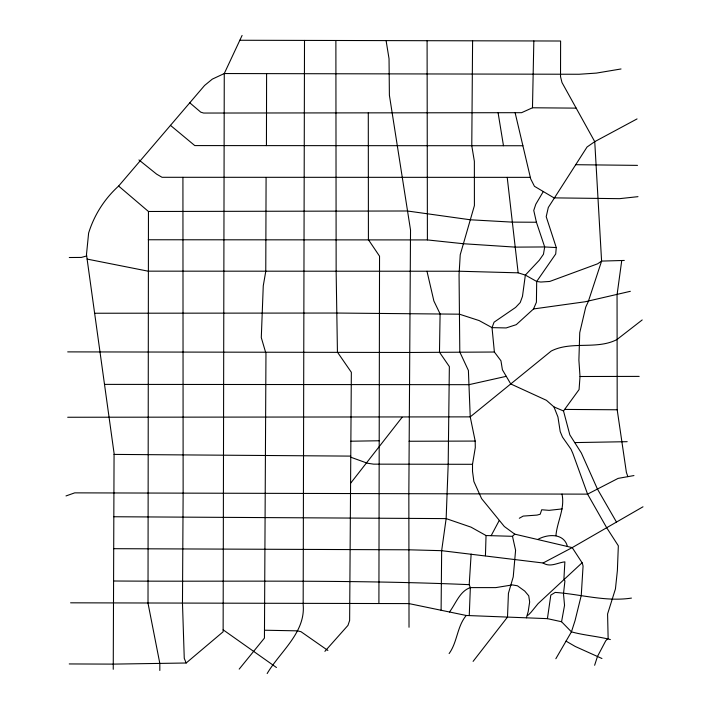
<?xml version="1.0" encoding="UTF-8"?>
<svg xmlns="http://www.w3.org/2000/svg" width="709" height="709" viewBox="0 0 709 709"><rect width="100%" height="100%" fill="white"/><g stroke="black" fill="none" stroke-linecap="round" stroke-linejoin="round"><path stroke-width="1.06" d="M368.29 112.864L368.414 239.677L379.537 256.179L378.907 603.386M266.442 145.62L266.593 73.63M304.507 40.413L303.168 604.635C305.73 632.561 280.108 651.562 267.16 673.55M113.245 669.305L114.069 453.299L86.48 254.54L88.625 233.048A105.357 105.357 0 0 1 118.625 186.05L204.573 85.479L212.301 79.133L224.266 73.541L579.111 74.259L596.366 73.098L621.031 68.968M118.625 186.059L148.456 211.486L148.013 603.217L159.826 663.402L159.826 670.475M472.593 40.812L471.777 145.717L474.365 161.315L474.41 205.583L460.23 254.753L459.06 274.622L459.804 352.027L468.392 370.444L470.235 416.874L475.19 441.069L475.296 447.565L472.513 464.306L472.513 471.396L473.887 481.508L481.597 498.622L504.329 526.503L514.743 534.143L572.216 547.605L582.319 563.097L583.064 566.066L581.256 595.427L575.061 620.579L571.436 631.843L555.847 658.732M441.104 610.254L441.654 550.68L446.147 518.607L448.185 464.298L449.355 366.588L439.474 352.205L440.094 313.874L433.881 300.997L426.995 271.29M189.666 102.708L200.762 112.164L203.625 113.05L521.576 112.687L532.477 107.777L533.833 40.954M239.837 40.262L560.606 41.016L560.518 76.616L561.989 82.528L594.745 141.649L601.595 261.089L588.31 301.511L585.74 307.086L579.74 332.698L578.89 360.163L580.015 376.506L579.076 389.569L563.513 410.972L569.832 434.865L581.38 453.051L597.439 489.05L616.484 522.081M485.435 555.723L486.037 535.534L471.033 527.15L446.147 518.607L113.821 516.746M469.252 615.589L470.351 587.61L469.207 584.659L471.148 554.075M637.054 118.917L594.745 141.649L587.061 147.002L548.314 207.471L546.205 216.67L556.264 247.556L555.714 253.982L536.686 281.464L536.412 302.22L533.531 308.956L516.276 324.66L506.155 327.939L492.028 327.629L479.16 320.583L459.441 314.184L336.81 313.041L94.625 313.245M621.749 260.522L617.052 294.873L617.193 409.775L626.384 472.389L627.864 476.643M70.59 602.818L408.987 603.598L466.256 615.474L547.419 618.647L550.813 595.108L555.191 592.414C580.644 594.213 605.708 601.985 631.444 598.095M555.936 535.632C557.132 521.505 565.135 508.557 561.998 494.076M610.343 639.562C597.829 636.283 584.154 635.388 571.436 631.843L561.563 621.74L564.541 605.335L563.487 593.788L564.913 581.079L563.939 578.464L564.878 561.865C557.646 562.574 550.335 567.749 543.085 562.99L441.654 550.68L408.916 549.803L113.706 548.686M594.629 665.272L597.457 656.49L605.805 640.679L608.136 638.437L607.586 613.967L615.439 588.913L617.379 570.594L618.337 545.797L606.691 527.735L587.584 494.138L572.845 453.406L571.011 449.231L562.494 437.09L560.207 431.586L557.93 416.927L553.959 406.922L546.426 400.31L510.746 383.95L502.415 369.806L500.953 360.775L494.386 352.027L492.028 327.629L494.067 322.187L515.62 307.414L520.22 302.548L522.48 296.362L525.351 275.083L539.265 260.274L543.457 254.265L544.68 246.954L536.421 222.245L533.753 210.422L535.818 204.21L543.307 191.545M526.406 617.823L528.205 611.53L529.658 601.985L528.737 595.817L524.731 591.058L517.437 585.785L512.359 584.916L495.795 587.61L470.351 587.61C459.795 591.084 455.754 603.74 449.479 611.991M242.088 35.45L224.266 73.541L223.131 631.781L186.166 663.004L113.263 664.111L69.234 663.943M491.151 535.685L499.216 520.512M449.116 653.556C457.429 642.186 456.986 626.499 466.256 615.474M473.098 661.382L507.502 617.087L508.433 593.291L513.227 576.904L515.594 550.308L512.492 536.314L514.743 534.143M350.583 483.272L402.1 417.3M239.19 669.119L264.439 638.073L265.964 353.534L261.293 337.608L263.261 285.824L265.769 271.334L266.088 177.498M324.89 651.349L347.977 625.373L349.634 620.446L351.345 372.296L337.44 352.143L336.146 271.99L335.88 40.484M582.107 562.769L538.096 603.625L531.13 612.159L528.471 614.907L527.345 615.244M642.194 319.945L616.857 339.602C596.703 350.016 571.489 340.701 551.247 351.026L470.235 416.874L67.692 417.255M643.001 506.793L572.216 547.605L543.085 562.99M519.307 518.261L523.18 516.09L537.059 515.089L540.178 514.238L541.711 509.762L549.094 510.347L562.166 508.911M537.936 539.372C547.782 533.877 564.018 533.008 567.404 546.435M65.999 495.937L74.729 492.861L587.584 494.138L618.106 478.389L633.952 475.562M86.675 255.949L81.367 257.429L69.269 257.518M630.345 291.31L585.093 301.777L533.531 308.956M506.253 376.328L468.959 384.677L104.498 384.384M637.985 196.659L619.515 198.671L553.995 197.873L534.444 186.299L530.695 178.89L515.115 112.696M624.301 260.442L601.595 261.089L597.643 263.801L549.759 281.446L540.816 282.04L536.686 281.464L525.351 275.083L518.155 272.832L459.264 271.237L148.013 271.157L87.11 259.086M574.742 442.593L627.181 441.68M350.875 441.211L379.315 440.759M580.015 376.506L639.172 376.399M409.084 441.255L475.19 441.069M530.332 177.356L162.033 177.294L156.618 174.139L138.946 159.924M148.456 211.486L407.4 210.99L470.315 219.781L512.173 222.121L536.421 222.245M522.896 145.744L194.78 145.584L170.399 125.307M67.692 351.886L409.492 352.47L494.386 352.027M472.513 464.306L373.634 464.147L367.404 463.225L350.76 457.216M148.243 239.757L427.403 239.926L463.411 243.728L515.213 247.122L544.68 246.954L556.264 247.556M114.06 454.407L350.769 456.109M113.582 580.999C232.135 581.779 350.742 579.519 469.207 584.659M637.497 165.374L575.557 164.701M564.639 409.421L617.193 409.775M532.477 107.777L576.178 108.131M264.484 630.221L297.425 630.85L300.979 631.692L327.886 650.454M486.037 535.534L512.492 536.314M547.419 618.647L561.563 621.74M553.959 406.922L563.513 410.972M601.95 658.51L575.256 646.475L566.048 641.14M223.14 629.814L276.448 667.506M186.166 663.004L184.26 658.342L182.47 603.075L183.135 493.136L182.922 177.339M498.081 112.713L503.479 145.735M386.095 40.608L389.037 58.732L389.392 95.219L410.529 230.035L408.845 493.694L409.022 627.261M507.219 177.383L518.155 272.832M427.093 40.705L427.403 239.926"/></g></svg>
